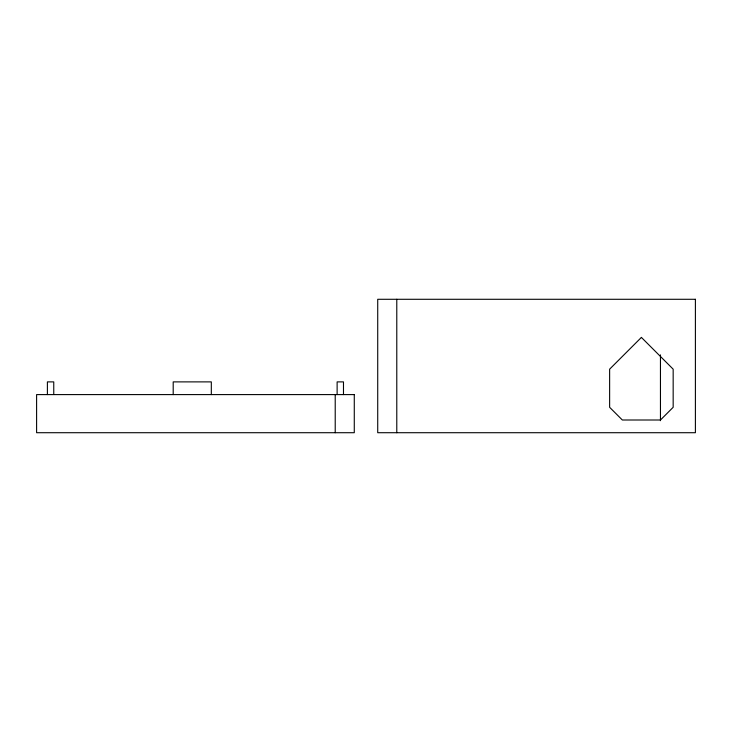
<?xml version="1.0" encoding="UTF-8"?>
<svg xmlns="http://www.w3.org/2000/svg" width="732" height="732" viewBox="0 0 732 732"><rect width="100%" height="100%" fill="white"/><g stroke="black" fill="none" stroke-linecap="round" stroke-linejoin="round"><path stroke-width="1.1" d="M660.456 354.883L660.456 420.69M396.781 299.287L396.781 432.713M343.482 394.594L343.482 381.884L337.123 381.884L337.123 394.429M335.219 394.594L335.219 432.713M211.319 394.594L211.319 381.884L173.2 381.884L173.2 394.594M53.756 394.429L53.756 381.884L47.397 381.884L47.397 394.594M641.397 337.406L609.628 369.175L609.628 407.294L622.337 420.003L660.456 420.003L673.166 407.294L673.166 369.175L641.397 337.406M695.4 299.287L377.721 299.287L377.721 432.713L695.4 432.713L695.4 299.287M354.279 394.594L36.6 394.594L36.6 432.713L354.279 432.713L354.279 394.594"/></g></svg>
